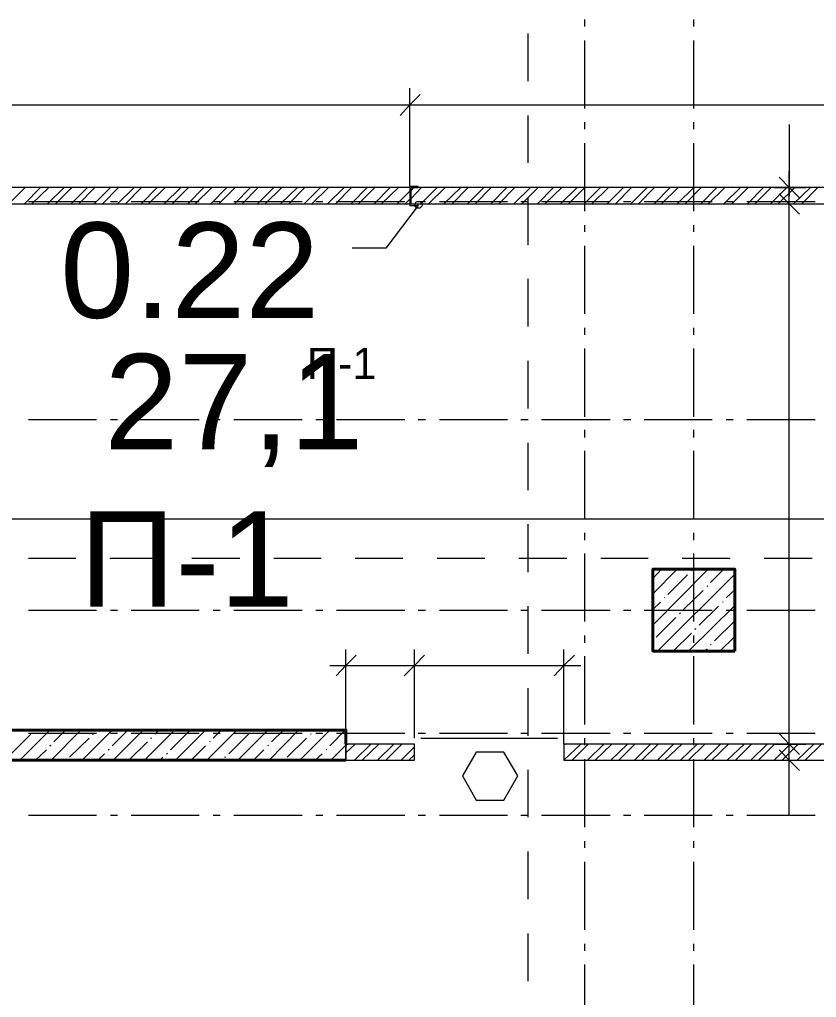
# Model space of a CAD drawing. Header units: millimetres. Extents: x -213547 to 415037, y -3642 to 106956.
# Drawn here: x -163358 to -157508, y 14414 to 21591 of the extents above; entities that cross this region are included whole.
import ezdxf

# ---------------------------------------------------------------- set-up
doc = ezdxf.new("R2010")
doc.units = ezdxf.units.MM
doc.layers.add('PDF _Текст', color=7, linetype='Continuous')
doc.styles.get("Standard").update_dxf_attribs({"font": 'arial.ttf'})

msp = doc.modelspace()

# ---------------------------------------------------------------- linework, layer by layer
at = {"lineweight": 9}
for points in [[(-159208.8, 21539.8), (-159208.8, 21590.6)], [(-158408.2, 21539.8), (-158408.2, 21590.6)], [(-159624, 21137.3), (-159624, 21488.9)], [(-159208.8, 20938.2), (-159208.8, 21438.1)], [(-158408.2, 20938.2), (-158408.2, 21438.1)], [(-160492.4, 20366.3), (-160492.4, 20963.6), (-160492.4, 21086.5)], [(-164614.4, 20963.6), (-160492.4, 20963.6), (-157179.6, 20963.6)], [(-159624, 20540), (-159624, 20887.4)], [(-159208.8, 20785.7), (-159208.8, 20836.5)], [(-158408.2, 20785.7), (-158408.2, 20836.5)], [(-157709.2, 20819.6), (-157709.2, 20379), (-157709.2, 20298.5)], [(-159208.8, 20184.1), (-159208.8, 20684)], [(-158408.2, 20184.1), (-158408.2, 20684)], [(-157709.2, 16032.5), (-157709.2, 16274), (-157709.2, 20239.2), (-157709.2, 20476.4)], [(-160492.4, 20357.8), (-164504.3, 20357.8), (-164504.3, 20239.2), (-160488.2, 20239.2)], [(-163436.7, 20239.2), (-163318.1, 20357.8)], [(-163322.3, 20239.2), (-163203.7, 20357.8)], [(-163267.2, 20239.2), (-163144.4, 20357.8)], [(-163152.9, 20239.2), (-163030, 20357.8)], [(-163093.6, 20239.2), (-162974.9, 20357.8)], [(-162979.2, 20239.2), (-162860.6, 20357.8)], [(-162924.1, 20239.2), (-162805.5, 20357.8)], [(-162809.7, 20239.2), (-162691.1, 20357.8)], [(-162750.4, 20239.2), (-162631.8, 20357.8)], [(-162640.3, 20239.2), (-162517.4, 20357.8)], [(-162581, 20239.2), (-162462.3, 20357.8)], [(-162466.6, 20239.2), (-162348, 20357.8)], [(-162411.5, 20239.2), (-162288.6, 20357.8)], [(-162297.1, 20239.2), (-162174.3, 20357.8)], [(-162237.8, 20239.2), (-162119.2, 20357.8)], [(-162123.4, 20239.2), (-162004.8, 20357.8)], [(-162068.4, 20239.2), (-161945.5, 20357.8)], [(-161954, 20239.2), (-161835.4, 20357.8)], [(-161894.7, 20239.2), (-161776, 20357.8)], [(-161780.3, 20239.2), (-161661.7, 20357.8)], [(-161725.2, 20239.2), (-161606.6, 20357.8)], [(-161610.8, 20239.2), (-161492.2, 20357.8)], [(-161555.8, 20239.2), (-161432.9, 20357.8)], [(-161441.4, 20239.2), (-161318.5, 20357.8)], [(-161382.1, 20239.2), (-161263.4, 20357.8)], [(-161267.7, 20239.2), (-161149.1, 20357.8)], [(-161212.6, 20239.2), (-161089.8, 20357.8)], [(-161098.2, 20239.2), (-160975.4, 20357.8)], [(-161038.9, 20239.2), (-160920.3, 20357.8)], [(-160924.5, 20239.2), (-160805.9, 20357.8)], [(-160869.5, 20239.2), (-160750.9, 20357.8)], [(-160755.1, 20239.2), (-160636.5, 20357.8)], [(-160700, 20239.2), (-160577.2, 20357.8)], [(-160585.6, 20239.2), (-160492.4, 20332.4)], [(-160484, 20336.6), (-160462.8, 20357.8)], [(-160484, 20277.3), (-160407.7, 20357.8)], [(-160484, 20239.2), (-157416.9, 20239.2), (-157416.9, 16274), (-159361.3, 16274), (-159361.3, 16155.4), (-157077.9, 16155.4), (-157077.9, 16274), (-157298.2, 16274), (-157298.2, 20239.2), (-157298.2, 20357.8), (-160484, 20357.8)], [(-160411.9, 20239.2), (-160293.3, 20357.8)], [(-160356.9, 20239.2), (-160234, 20357.8)], [(-160242.5, 20239.2), (-160119.6, 20357.8)], [(-160183.2, 20239.2), (-160064.6, 20357.8)], [(-160068.8, 20239.2), (-159950.2, 20357.8)], [(-160013.7, 20239.2), (-159895.1, 20357.8)], [(-159899.3, 20239.2), (-159780.7, 20357.8)], [(-159840, 20239.2), (-159721.4, 20357.8)], [(-159729.9, 20239.2), (-159607, 20357.8)], [(-159670.6, 20239.2), (-159552, 20357.8)], [(-159556.2, 20239.2), (-159437.6, 20357.8)], [(-159501.1, 20239.2), (-159378.3, 20357.8)], [(-159386.7, 20239.2), (-159263.9, 20357.8)], [(-159327.4, 20239.2), (-159208.8, 20357.8)], [(-159213.1, 20239.2), (-159094.4, 20357.8)], [(-159158, 20239.2), (-159035.1, 20357.8)], [(-159043.6, 20239.2), (-158925, 20357.8)], [(-158984.3, 20239.2), (-158865.7, 20357.8)], [(-158869.9, 20239.2), (-158751.3, 20357.8)], [(-158814.8, 20239.2), (-158696.2, 20357.8)], [(-158700.5, 20239.2), (-158581.8, 20357.8)], [(-158645.4, 20239.2), (-158522.5, 20357.8)], [(-158531, 20239.2), (-158408.2, 20357.8)], [(-158471.7, 20239.2), (-158353.1, 20357.8)], [(-158357.3, 20239.2), (-158238.7, 20357.8)], [(-158302.2, 20239.2), (-158179.4, 20357.8)], [(-158187.9, 20239.2), (-158065, 20357.8)], [(-158128.6, 20239.2), (-158009.9, 20357.8)], [(-158014.2, 20239.2), (-157895.6, 20357.8)], [(-157959.1, 20239.2), (-157840.5, 20357.8)], [(-157844.7, 20239.2), (-157726.1, 20357.8)], [(-157815.1, 20357.8), (-157709.2, 20357.8), (-157586.3, 20357.8)], [(-157789.6, 20239.2), (-157666.8, 20357.8)], [(-157675.3, 20239.2), (-157552.4, 20357.8)], [(-157616, 20239.2), (-157497.3, 20357.8)], [(-163292.7, 20256.2), (-162792.8, 20256.2)], [(-162691.1, 20256.2), (-162640.3, 20256.2)], [(-162538.6, 20256.2), (-162038.7, 20256.2)], [(-161937, 20256.2), (-161886.2, 20256.2)], [(-161784.5, 20256.2), (-161284.6, 20256.2)], [(-161183, 20256.2), (-161132.1, 20256.2)], [(-161030.5, 20256.2), (-160530.6, 20256.2)], [(-160526.3, 20239.2), (-160492.4, 20273.1)], [(-160433.1, 20256.2), (-160378.1, 20256.2)], [(-160276.4, 20256.2), (-159776.5, 20256.2)], [(-159679.1, 20256.2), (-159624, 20256.2)], [(-159624, 19938.4), (-159624, 20285.8)], [(-159526.5, 20256.2), (-159022.4, 20256.2)], [(-158925, 20256.2), (-158869.9, 20256.2)], [(-158772.5, 20256.2), (-158272.6, 20256.2)], [(-158170.9, 20256.2), (-158120.1, 20256.2)], [(-158018.4, 20256.2), (-157518.5, 20256.2)], [(-157815.1, 20239.2), (-157709.2, 20239.2), (-157586.3, 20239.2)], [(-160433.1, 20226.5), (-160670.4, 19913), (-160916.1, 19913)], [(-159208.8, 20031.6), (-159208.8, 20082.5)], [(-158408.2, 20031.6), (-158408.2, 20082.5)], [(-159208.8, 19430.1), (-159208.8, 19930)], [(-158408.2, 19430.1), (-158408.2, 19930)], [(-159624, 19336.9), (-159624, 19688.5)], [(-159208.8, 19277.6), (-159208.8, 19328.4)], [(-158408.2, 19277.6), (-158408.2, 19328.4)], [(-159208.8, 18676), (-159208.8, 19175.9)], [(-158408.2, 18676), (-158408.2, 19175.9)], [(-159624, 18735.3), (-159624, 19086.9)], [(-163292.7, 18654.8), (-162792.8, 18654.8)], [(-162691.1, 18654.8), (-162640.3, 18654.8)], [(-162538.6, 18654.8), (-162038.7, 18654.8)], [(-161937, 18654.8), (-161886.2, 18654.8)], [(-161784.5, 18654.8), (-161284.6, 18654.8)], [(-161183, 18654.8), (-161132.1, 18654.8)], [(-161030.5, 18654.8), (-160530.6, 18654.8)], [(-160433.1, 18654.8), (-160378.1, 18654.8)], [(-160276.4, 18654.8), (-159776.5, 18654.8)], [(-159679.1, 18654.8), (-159624, 18654.8)], [(-159526.5, 18654.8), (-159022.4, 18654.8)], [(-158925, 18654.8), (-158869.9, 18654.8)], [(-158772.5, 18654.8), (-158272.6, 18654.8)], [(-158170.9, 18654.8), (-158120.1, 18654.8)], [(-158018.4, 18654.8), (-157518.5, 18654.8)], [(-159208.8, 18523.5), (-159208.8, 18578.6)], [(-158408.2, 18523.5), (-158408.2, 18578.6)], [(-159624, 18138), (-159624, 18485.4)], [(-159208.8, 17921.9), (-159208.8, 18426.1)], [(-158408.2, 17921.9), (-158408.2, 18426.1)], [(-164614.4, 17926.2), (-157416.9, 17926.2), (-157298.2, 17926.2), (-154574.3, 17926.2), (-154337, 17926.2)], [(-159624, 17536.4), (-159624, 17888)], [(-159208.8, 17769.4), (-159208.8, 17824.5)], [(-158408.2, 17769.4), (-158408.2, 17824.5)], [(-159208.8, 17172.1), (-159208.8, 17672)], [(-158408.2, 17172.1), (-158408.2, 17672)], [(-163292.7, 17638.1), (-162945.3, 17638.1)], [(-162695.3, 17638.1), (-162343.7, 17638.1)], [(-162093.8, 17638.1), (-161742.2, 17638.1)], [(-161492.2, 17638.1), (-161144.8, 17638.1)], [(-160894.9, 17638.1), (-160543.3, 17638.1)], [(-160293.3, 17638.1), (-159941.7, 17638.1)], [(-159691.8, 17638.1), (-159340.2, 17638.1)], [(-159090.2, 17638.1), (-158742.8, 17638.1)], [(-158492.9, 17638.1), (-158141.3, 17638.1)], [(-157891.3, 17638.1), (-157539.7, 17638.1)], [(-158708.9, 17375.4), (-158531, 17557.6)], [(-158708.9, 17146.7), (-158302.2, 17557.6)], [(-158708.9, 17489.8), (-158645.4, 17557.6)], [(-158675, 16956), (-158107.4, 17519.5)], [(-158598.8, 17371.2), (-158454.8, 17515.2)], [(-158425.1, 17544.9), (-158420.9, 17549.1)], [(-158285.3, 17460.2), (-158187.9, 17557.6)], [(-158484.4, 17261.1), (-158340.4, 17400.9)], [(-158310.7, 17430.5), (-158306.5, 17434.8)], [(-158170.9, 17345.8), (-158107.4, 17405.1)], [(-158708.9, 17261.1), (-158653.9, 17316.1)], [(-158624.2, 17345.8), (-158620, 17350)], [(-158196.3, 17316.1), (-158192.1, 17320.4)], [(-163292.7, 17256.8), (-162792.8, 17256.8)], [(-162691.1, 17256.8), (-162640.3, 17256.8)], [(-162538.6, 17256.8), (-162038.7, 17256.8)], [(-161937, 17256.8), (-161886.2, 17256.8)], [(-161784.5, 17256.8), (-161284.6, 17256.8)], [(-161183, 17256.8), (-161132.1, 17256.8)], [(-161030.5, 17256.8), (-160530.6, 17256.8)], [(-160433.1, 17256.8), (-160378.1, 17256.8)], [(-160276.4, 17256.8), (-159776.5, 17256.8)], [(-159679.1, 17256.8), (-159624, 17256.8)], [(-159624, 16934.9), (-159624, 17286.5)], [(-159526.5, 17256.8), (-159022.4, 17256.8)], [(-158925, 17256.8), (-158869.9, 17256.8)], [(-158772.5, 17256.8), (-158272.6, 17256.8)], [(-158514.1, 17231.4), (-158505.6, 17235.6)], [(-158446.3, 16956), (-158107.4, 17290.7)], [(-158370, 17146.7), (-158226, 17286.5)], [(-158170.9, 17256.8), (-158120.1, 17256.8)], [(-158018.4, 17256.8), (-157518.5, 17256.8)], [(-158683.5, 17057.7), (-158539.5, 17201.8)], [(-158255.6, 17032.3), (-158111.6, 17172.1)], [(-158560.7, 16956), (-158425.1, 17087.4)], [(-158399.7, 17117), (-158391.2, 17121.3)], [(-159208.8, 17015.4), (-159208.8, 17070.4)], [(-158708.9, 17032.3), (-158708.9, 17036.5)], [(-158408.2, 17015.4), (-158408.2, 17070.4)], [(-158217.5, 16956), (-158107.4, 17062)], [(-160962.7, 16375.7), (-160962.7, 16850.1), (-160962.7, 16968.8)], [(-160458.5, 16316.4), (-160458.5, 16850.1), (-160458.5, 16968.8)], [(-159361.3, 16274), (-159361.3, 16850.1), (-159361.3, 16968.8)], [(-158331.9, 16956), (-158310.7, 16973)], [(-158285.3, 17002.6), (-158281.1, 17006.9)], [(-159208.8, 16418), (-159208.8, 16917.9)], [(-158408.2, 16418), (-158408.2, 16917.9)], [(-161081.3, 16850.1), (-160458.5, 16850.1), (-159238.5, 16850.1)], [(-159624, 16333.3), (-159624, 16684.9)], [(-163356.2, 16155.4), (-163135.9, 16375.7)], [(-163250.3, 16375.7), (-163250.3, 16375.7)], [(-163127.4, 16155.4), (-162907.2, 16375.7)], [(-163106.3, 16290.9), (-163021.5, 16375.7)], [(-162898.7, 16155.4), (-162678.4, 16375.7)], [(-162792.8, 16375.7), (-162792.8, 16375.7)], [(-162678.4, 16261.3), (-162564, 16375.7)], [(-162669.9, 16155.4), (-162449.6, 16375.7)], [(-162441.2, 16155.4), (-162220.9, 16375.7)], [(-162364.9, 16346), (-162335.2, 16375.7)], [(-162250.5, 16231.6), (-162106.5, 16375.7)], [(-162212.4, 16155.4), (-161992.1, 16375.7)], [(-161983.6, 16155.4), (-161763.3, 16375.7)], [(-161937, 16316.4), (-161877.7, 16375.7)], [(-161754.9, 16155.4), (-161534.6, 16375.7)], [(-161649, 16375.7), (-161649, 16375.7)], [(-161526.1, 16155.4), (-161310, 16375.7)], [(-161509.2, 16290.9), (-161420.2, 16375.7)], [(-161301.6, 16155.4), (-161081.3, 16375.7)], [(-161195.7, 16375.7), (-161195.7, 16375.7)], [(-161081.3, 16261.3), (-160966.9, 16375.7)], [(-163419.7, 16202), (-163275.7, 16346)], [(-163292.7, 16354.5), (-162792.8, 16354.5)], [(-162991.9, 16176.6), (-162847.8, 16316.4)], [(-162822.4, 16346), (-162814, 16350.2)], [(-162691.1, 16354.5), (-162640.3, 16354.5)], [(-162555.5, 16155.4), (-162420, 16290.9)], [(-162538.6, 16354.5), (-162038.7, 16354.5)], [(-162394.6, 16316.4), (-162386.1, 16320.6)], [(-161962.4, 16290.9), (-161958.2, 16295.2)], [(-161937, 16354.5), (-161886.2, 16354.5)], [(-161822.6, 16202), (-161678.6, 16346)], [(-161784.5, 16354.5), (-161284.6, 16354.5)], [(-161394.8, 16176.6), (-161250.7, 16316.4)], [(-161221.1, 16346), (-161216.9, 16350.2)], [(-161183, 16354.5), (-161132.1, 16354.5)], [(-161030.5, 16354.5), (-160530.6, 16354.5)], [(-160433.1, 16354.5), (-160378.1, 16354.5)], [(-160411.9, 16316.4), (-159407.9, 16316.4)], [(-160276.4, 16354.5), (-159776.5, 16354.5)], [(-159679.1, 16354.5), (-159624, 16354.5)], [(-159526.5, 16354.5), (-159022.4, 16354.5)], [(-159208.8, 16265.5), (-159208.8, 16316.4)], [(-158925, 16354.5), (-158869.9, 16354.5)], [(-158772.5, 16354.5), (-158272.6, 16354.5)], [(-158408.2, 16265.5), (-158408.2, 16316.4)], [(-158170.9, 16354.5), (-158120.1, 16354.5)], [(-158018.4, 16354.5), (-157518.5, 16354.5)], [(-163241.8, 16155.4), (-163161.3, 16231.6)], [(-163135.9, 16261.3), (-163127.4, 16265.5)], [(-162708, 16231.6), (-162699.6, 16235.9)], [(-162098, 16155.4), (-161992.1, 16261.3)], [(-161640.5, 16155.4), (-161564.2, 16231.6)], [(-161534.6, 16261.3), (-161530.3, 16265.5)], [(-161106.7, 16231.6), (-161102.5, 16235.9)], [(-161072.8, 16155.4), (-160962.7, 16265.5)], [(-160962.7, 16265.5), (-160950, 16274)], [(-160962.7, 16210.4), (-160894.9, 16274)], [(-160962.7, 16155.4), (-160962.7, 16274)], [(-160899.1, 16155.4), (-160780.5, 16274)], [(-160844.1, 16155.4), (-160721.2, 16274)], [(-160729.7, 16155.4), (-160611.1, 16274)], [(-160670.4, 16155.4), (-160551.7, 16274)], [(-160556, 16155.4), (-160458.5, 16252.8)], [(-159361.3, 16155.4), (-159238.5, 16274)], [(-159361.3, 16269.8), (-159352.9, 16274)], [(-159302, 16155.4), (-159183.4, 16274)], [(-159187.6, 16155.4), (-159069, 16274)], [(-159132.6, 16155.4), (-159009.7, 16274)], [(-159018.2, 16155.4), (-158895.3, 16274)], [(-158958.9, 16155.4), (-158840.3, 16274)], [(-158844.5, 16155.4), (-158725.9, 16274)], [(-158789.4, 16155.4), (-158670.8, 16274)], [(-158675, 16155.4), (-158556.4, 16274)], [(-158620, 16155.4), (-158497.1, 16274)], [(-158505.6, 16155.4), (-158382.7, 16274)], [(-158446.3, 16155.4), (-158327.7, 16274)], [(-158331.9, 16155.4), (-158213.3, 16274)], [(-158276.8, 16155.4), (-158154, 16274)], [(-158162.4, 16155.4), (-158039.6, 16274)], [(-158103.1, 16155.4), (-157984.5, 16274)], [(-157988.8, 16155.4), (-157870.1, 16274)], [(-157933.7, 16155.4), (-157815.1, 16274)], [(-157819.3, 16155.4), (-157700.7, 16274)], [(-157815.1, 16274), (-157709.2, 16274), (-157586.3, 16274)], [(-157760, 16155.4), (-157641.4, 16274)], [(-157649.8, 16155.4), (-157527, 16274)], [(-157590.5, 16155.4), (-157471.9, 16274)], [(-162784.3, 16155.4), (-162733.5, 16202)], [(-162326.8, 16155.4), (-162305.6, 16176.6)], [(-162280.2, 16202), (-162271.7, 16206.2)], [(-161852.3, 16176.6), (-161843.8, 16180.8)], [(-161187.2, 16155.4), (-161136.4, 16202)], [(-160500.9, 16155.4), (-160458.5, 16193.5)], [(-159208.8, 15664), (-159208.8, 16163.8)], [(-158408.2, 15664), (-158408.2, 16163.8)], [(-157815.1, 16155.4), (-157709.2, 16155.4), (-157586.3, 16155.4)], [(-157709.2, 15748.7), (-157709.2, 16189.3), (-157709.2, 16214.7)], [(-159624, 15736), (-159624, 16083.4)], [(-163292.7, 15752.9), (-162792.8, 15752.9)], [(-162691.1, 15752.9), (-162640.3, 15752.9)], [(-162538.6, 15752.9), (-162038.7, 15752.9)], [(-161937, 15752.9), (-161886.2, 15752.9)], [(-161784.5, 15752.9), (-161284.6, 15752.9)], [(-161183, 15752.9), (-161132.1, 15752.9)], [(-161030.5, 15752.9), (-160530.6, 15752.9)], [(-160433.1, 15752.9), (-160378.1, 15752.9)], [(-160276.4, 15752.9), (-159776.5, 15752.9)], [(-159679.1, 15752.9), (-159624, 15752.9)], [(-159526.5, 15752.9), (-159022.4, 15752.9)], [(-158925, 15752.9), (-158869.9, 15752.9)], [(-158772.5, 15752.9), (-158272.6, 15752.9)], [(-158170.9, 15752.9), (-158120.1, 15752.9)], [(-158018.4, 15752.9), (-157518.5, 15752.9)], [(-159208.8, 15511.5), (-159208.8, 15562.3)], [(-158408.2, 15511.5), (-158408.2, 15562.3)], [(-159624, 15134.4), (-159624, 15486)], [(-159208.8, 14909.9), (-159208.8, 15409.8)], [(-158408.2, 14909.9), (-158408.2, 15409.8)], [(-159624, 14532.9), (-159624, 14884.5)], [(-159208.8, 14757.4), (-159208.8, 14808.2)], [(-158408.2, 14757.4), (-158408.2, 14808.2)], [(-159208.8, 14155.8), (-159208.8, 14655.7)], [(-158408.2, 14155.8), (-158408.2, 14655.7)]]:
    msp.add_lwpolyline(points, dxfattribs=at)
at = {"lineweight": 18}
for points in [[(-160416.2, 21039.9), (-160492.4, 20963.6), (-160564.5, 20887.4)], [(-157781.2, 20434.1), (-157709.2, 20357.8), (-157632.9, 20281.6)], [(-157781.2, 20311.2), (-157709.2, 20239.2), (-157632.9, 20163)], [(-160886.4, 16926.4), (-160962.7, 16850.1), (-161034.7, 16773.9)], [(-160386.5, 16926.4), (-160458.5, 16850.1), (-160534.8, 16773.9)], [(-159285.1, 16926.4), (-159361.3, 16850.1), (-159433.3, 16773.9)], [(-157781.2, 16350.2), (-157709.2, 16274), (-157632.9, 16197.7)], [(-157781.2, 16231.6), (-157709.2, 16155.4), (-157632.9, 16079.1)]]:
    msp.add_lwpolyline(points, dxfattribs=at)
at = {"lineweight": 20}
msp.add_lwpolyline([(-160484, 20357.8), (-160433.1, 20357.8), (-160433.1, 20366.3), (-160492.4, 20366.3), (-160492.4, 20226.5), (-160433.1, 20226.5), (-160433.1, 20235), (-160484, 20235)], close=True, dxfattribs=at)
at = {"lineweight": 40}
msp.add_lwpolyline([(-158107.4, 16956), (-158107.4, 17557.6), (-158708.9, 17557.6), (-158708.9, 16956)], close=True, dxfattribs=at)
msp.add_lwpolyline([(-160962.7, 16274), (-160962.7, 16375.7), (-164491.5, 16375.7), (-164491.5, 16956), (-164711.8, 16956), (-164711.8, 16617.1), (-165012.6, 16617.1), (-165012.6, 16396.8), (-164711.8, 16396.8), (-164711.8, 16375.7), (-164711.8, 16155.4), (-164711.8, 15486), (-164491.5, 15486), (-164491.5, 16155.4), (-160962.7, 16155.4)], dxfattribs=at)
at = {"lineweight": 9}
for points in [[(-160962.7, 16155.4), (-160458.5, 16155.4), (-160458.5, 16274), (-160962.7, 16274)], [(-160005.3, 16214.7), (-160106.9, 16041), (-160005.3, 15863.1), (-159801.9, 15863.1), (-159700.2, 16041), (-159801.9, 16214.7)]]:
    msp.add_lwpolyline(points, close=True, dxfattribs=at)
for points in [[(-160454.3, 20230.7), (-160454.3, 20247.7), (-160445.8, 20256.2), (-160428.9, 20256.2)], [(-160454.3, 20230.7), (-160454.3, 20247.7), (-160445.8, 20256.2), (-160428.9, 20256.2)], [(-160428.9, 20256.2), (-160416.2, 20256.2), (-160403.5, 20247.7), (-160403.5, 20230.7)], [(-160428.9, 20256.2), (-160416.2, 20256.2), (-160403.5, 20247.7), (-160403.5, 20230.7)], [(-160428.9, 20205.3), (-160445.8, 20205.3), (-160454.3, 20218), (-160454.3, 20230.7)], [(-160428.9, 20205.3), (-160445.8, 20205.3), (-160454.3, 20218), (-160454.3, 20230.7)], [(-160403.5, 20230.7), (-160403.5, 20218), (-160416.2, 20205.3), (-160428.9, 20205.3)], [(-160403.5, 20230.7), (-160403.5, 20218), (-160416.2, 20205.3), (-160428.9, 20205.3)]]:
    msp.add_open_spline(points, degree=3, dxfattribs=at)

# ---------------------------------------------------------------- texts
at = {"char_height": 700, "attachment_point": 4}
for s, insert in [('0.22', (-163060.3, 19746.4)), ('27,1', (-162735.9, 18721.8)), ('П-1', (-162917.6, 17632.2))]:
    msp.add_mtext(s, dxfattribs=dict(at, insert=insert))
at = {"layer": 'PDF _Текст', "insert": (-161249.4, 19067.4), "char_height": 227.67, "attachment_point": 4}
msp.add_mtext('П-1', dxfattribs=at)

doc.saveas('drawing.dxf')
